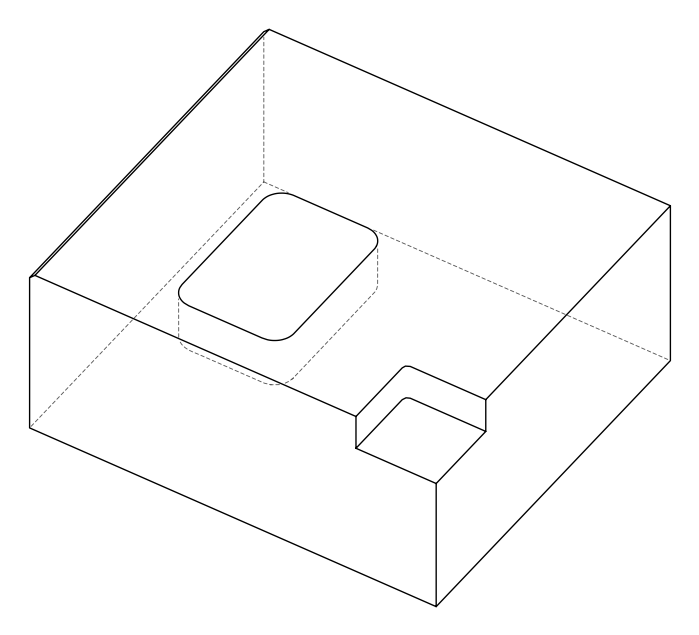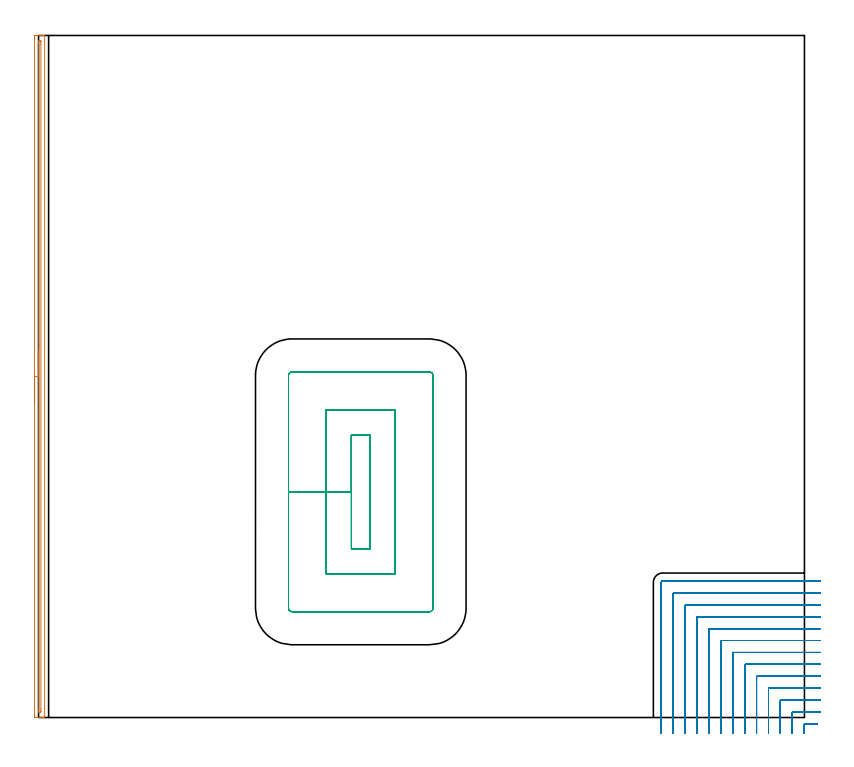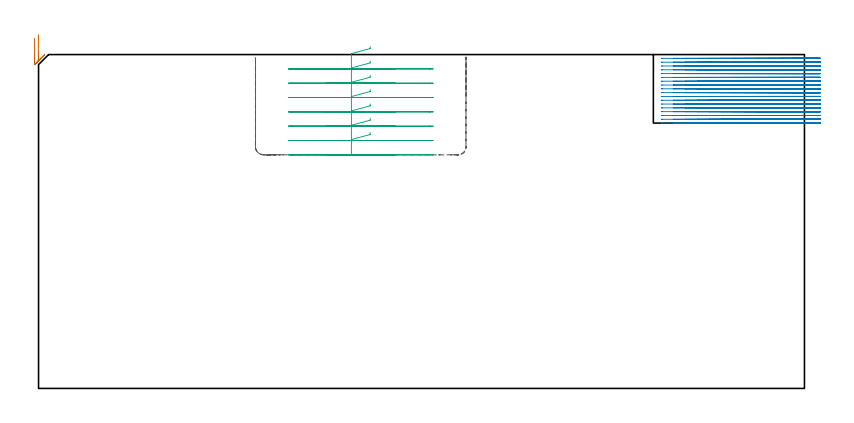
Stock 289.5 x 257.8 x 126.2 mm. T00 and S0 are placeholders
(PLAN: 3 operations, 2 tool changes, 48.3 min)
(1 AREA_MILL | FG_CHAMFER_SURFACE | UGT0205_001 | 4.28 min | 1866 mm3)
(2 MILL_CORNER_NOTCH_RECTANGULAR | CORNER_NOTCH_RECTANGULAR | NXT0201_008 | Follow Part, ap 1.5, ae 75% | 34.78 min | 80690 mm3)
(3 MILL_RECTANGULAR_POCKET | POCKET_RECTANGULAR_STRAIGHT | NXT0201_007 | Follow Part, ap 6.25, ae 75% | 9.19 min | 341756 mm3)
(TOOL UGT0205_001 | Chamfer Mill 20 x 3 x 45 deg. | D20 FL50 Z2)
(TOOL NXT0201_008 | ENDMILL 6mm [2P460-0600-NA 1630] | D6 FL26 Z6)
(TOOL NXT0201_007 | ENDMILL 25mm [R216.25-25050GCK54P 1620] | D25 R3 FL54 Z5)
(OP 1 AREA_MILL)
G17 G21 G94 G90
T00 M6
G54
G17 G0 G90 X-1.5 Y118.9 S1061 M3
G43 Z136.2 H0
Z132.4
G94 G1 Y118.938 Z131.528 F250.
Y119.052 Z130.664
Y119.241 Z129.812
Y119.503 Z128.98
Y119.837 Z128.174
Y120.24 Z127.4
Y120.709 Z126.664
Y121.24 Z125.972
Y121.829 Z125.329
Y122.472 Z124.74
Y123.164 Z124.209
Y123.9 Z123.74
Y124.674 Z123.337
Y125.48 Z123.003
Y126.312 Z122.741
Y127.164 Z122.552
Y128.028 Z122.438
Y128.9 Z122.4
Y256.849
X-1.499 Y257.174 Z122.401
X-1.493 Y257.736 Z122.403
X-1.491 Y257.792 Z122.405
X-0.934 Y257.8 Z122.96
X0.489 Z124.385
X0.845 Z124.74
X1.556 Z125.456
X1.848 Z125.748
X2.254 Y257.793 Z126.145
X2.297 Y257.79 Z126.188
X2.3 Y257.621 Z126.2
Y0.179
X2.297 Y0.01 Z126.188
X2.254 Y0.007 Z126.145
X1.848 Y0. Z125.747
X1.556 Z125.456
X0.845 Z124.74
X-0.4 Z123.497
X-0.934 Y0.001 Z122.96
X-1.187 Y0.003 Z122.708
X-1.491 Y0.008 Z122.405
X-1.493 Y0.064 Z122.403
X-1.499 Y0.626 Z122.401
X-1.5 Y1.194 Z122.4
Y128.9
X-0.086 Z123.814
Y254.534
X-0.083 Y255.387 Z123.817
X-0.081 Y255.423 Z123.819
X-0.045 Y255.79 Z123.855
X0.438 Y255.795 Z124.338
X0.845 Y255.79 Z124.745
X0.881 Y255.387 Z124.781
X0.883 Y255.348 Z124.783
X0.886 Y254.493 Z124.786
Y3.266
X0.883 Y2.413 Z124.783
X0.881 Y2.377 Z124.781
X0.845 Y2.01 Z124.745
X0.362 Y2.005 Z124.262
X-0.045 Y2.01 Z123.855
X-0.081 Y2.413 Z123.819
X-0.083 Y2.452 Z123.817
X-0.086 Y3.307 Z123.814
Y128.9
Y129.772 Z123.852
Y130.637 Z123.966
Y131.488 Z124.155
Y132.32 Z124.417
Y133.126 Z124.751
Y133.9 Z125.154
Y134.636 Z125.623
Y135.328 Z126.154
Y135.971 Z126.743
Y136.56 Z127.386
Y137.092 Z128.079
Y137.56 Z128.814
Y137.963 Z129.588
Y138.297 Z130.394
Y138.559 Z131.226
Y138.748 Z132.078
Y138.862 Z132.943
Y138.9 Z133.814
G0 Z136.2
M5
M2
(OP 2 MILL_CORNER_NOTCH_RECTANGULAR)
G17 G21 G94 G90
T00 M6
G54
G17 G0 G90 X294.3 Y-2.4 S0 M3
G43 Z136.2 H1
Z124.761
G94 G1 X291.3 F250.
X289.696
G3 X289.4 Y-2.696 R0.3
G2 X289.401 Y-3. R54.
G1 Y-6.
G0 Z136.2
X295.5 Y2.1
Z124.761
G1 X292.5
X285.197 F500.
G3 X284.9 Y1.803 R0.3
G1 Y-3.
Y-6. F250.
G0 Z136.2
X295.5 Y6.6
Z124.761
G1 X292.5
X280.697 F500.
G3 X280.4 Y6.303 R0.3
G1 Y-3.
Y-6. F250.
G0 Z136.2
X295.5 Y11.1
Z124.761
G1 X292.5
X276.197 F500.
G3 X275.9 Y10.803 R0.3
G1 Y-3.
Y-6. F250.
G0 Z136.2
X295.5 Y15.6
Z124.761
G1 X292.5
X271.697 F500.
G3 X271.4 Y15.303 R0.3
G1 Y-3.
Y-6. F250.
G0 Z136.2
X295.5 Y20.1
Z124.761
G1 X292.5
X267.197 F500.
G3 X266.9 Y19.803 R0.3
G1 Y-3.
Y-6. F250.
G0 Z136.2
X295.5 Y24.6
Z124.761
G1 X292.5
X262.697 F500.
G3 X262.4 Y24.303 R0.3
G1 Y-3.
Y-6. F250.
G0 Z136.2
X295.5 Y29.1
Z124.761
G1 X292.5
X258.197 F500.
G3 X257.9 Y28.803 R0.3
G1 Y-3.
Y-6. F250.
G0 Z136.2
X295.5 Y33.6
Z124.761
G1 X292.5
X253.698 F500.
G3 X253.4 Y33.302 R0.3
G1 Y-3.
Y-6. F250.
G0 Z136.2
X295.5 Y38.1
Z124.761
G1 X292.5
X249.198 F500.
G3 X248.9 Y37.802 R0.3
G1 Y-3.
Y-6. F250.
G0 Z136.2
X295.5 Y42.6
Z124.761
G1 X292.5
X244.698 F500.
G3 X244.4 Y42.302 R0.3
G1 Y-3.
Y-6. F250.
G0 Z136.2
X295.5 Y47.1
Z124.761
G1 X292.5
X240.198 F500.
G3 X239.9 Y46.802 R0.3
G1 Y-3.
Y-6. F250.
G0 Z136.2
X295.5 Y51.6
Z124.761
G1 X292.5
X235.9 F500.
G3 X235.4 Y51.1 R0.5
G1 Y-3.
Y-6. F250.
G0 Z136.2
X294.3 Y-2.4
Z123.322
G1 X291.3
X289.696
G3 X289.4 Y-2.696 R0.3
G2 X289.401 Y-3. R54.
G1 Y-6.
G0 Z136.2
X295.5 Y2.1
Z123.322
G1 X292.5
X285.197 F500.
G3 X284.9 Y1.803 R0.3
G1 Y-3.
Y-6. F250.
G0 Z136.2
X295.5 Y6.6
Z123.322
G1 X292.5
X280.697 F500.
G3 X280.4 Y6.303 R0.3
G1 Y-3.
Y-6. F250.
G0 Z136.2
X295.5 Y11.1
Z123.322
G1 X292.5
X276.197 F500.
G3 X275.9 Y10.803 R0.3
G1 Y-3.
Y-6. F250.
G0 Z136.2
X295.5 Y15.6
Z123.322
G1 X292.5
X271.697 F500.
G3 X271.4 Y15.303 R0.3
G1 Y-3.
Y-6. F250.
G0 Z136.2
X295.5 Y20.1
Z123.322
G1 X292.5
X267.197 F500.
G3 X266.9 Y19.803 R0.3
G1 Y-3.
Y-6. F250.
G0 Z136.2
X295.5 Y24.6
Z123.322
G1 X292.5
X262.697 F500.
G3 X262.4 Y24.303 R0.3
G1 Y-3.
Y-6. F250.
G0 Z136.2
X295.5 Y29.1
Z123.322
G1 X292.5
X258.197 F500.
G3 X257.9 Y28.803 R0.3
G1 Y-3.
Y-6. F250.
G0 Z136.2
X295.5 Y33.6
Z123.322
G1 X292.5
X253.698 F500.
G3 X253.4 Y33.302 R0.3
G1 Y-3.
Y-6. F250.
G0 Z136.2
X295.5 Y38.1
Z123.322
G1 X292.5
X249.198 F500.
G3 X248.9 Y37.802 R0.3
G1 Y-3.
Y-6. F250.
G0 Z136.2
X295.5 Y42.6
Z123.322
G1 X292.5
X244.698 F500.
G3 X244.4 Y42.302 R0.3
G1 Y-3.
Y-6. F250.
G0 Z136.2
X295.5 Y47.1
Z123.322
G1 X292.5
X240.198 F500.
G3 X239.9 Y46.802 R0.3
G1 Y-3.
Y-6. F250.
G0 Z136.2
X295.5 Y51.6
Z123.322
G1 X292.5
X235.9 F500.
G3 X235.4 Y51.1 R0.5
G1 Y-3.
Y-6. F250.
G0 Z136.2
X294.3 Y-2.4
Z121.883
G1 X291.3
X289.696
G3 X289.4 Y-2.696 R0.3
G2 X289.401 Y-3. R54.
G1 Y-6.
G0 Z136.2
X295.5 Y2.1
Z121.883
G1 X292.5
X285.197 F500.
G3 X284.9 Y1.803 R0.3
G1 Y-3.
Y-6. F250.
G0 Z136.2
X295.5 Y6.6
Z121.883
G1 X292.5
X280.697 F500.
G3 X280.4 Y6.303 R0.3
G1 Y-3.
Y-6. F250.
G0 Z136.2
X295.5 Y11.1
Z121.883
G1 X292.5
X276.197 F500.
G3 X275.9 Y10.803 R0.3
G1 Y-3.
Y-6. F250.
G0 Z136.2
X295.5 Y15.6
Z121.883
G1 X292.5
X271.697 F500.
G3 X271.4 Y15.303 R0.3
G1 Y-3.
Y-6. F250.
G0 Z136.2
X295.5 Y20.1
Z121.883
G1 X292.5
X267.197 F500.
G3 X266.9 Y19.803 R0.3
G1 Y-3.
Y-6. F250.
G0 Z136.2
X295.5 Y24.6
Z121.883
G1 X292.5
X262.697 F500.
G3 X262.4 Y24.303 R0.3
G1 Y-3.
Y-6. F250.
G0 Z136.2
X295.5 Y29.1
Z121.883
G1 X292.5
X258.197 F500.
G3 X257.9 Y28.803 R0.3
G1 Y-3.
Y-6. F250.
G0 Z136.2
X295.5 Y33.6
Z121.883
G1 X292.5
X253.698 F500.
G3 X253.4 Y33.302 R0.3
G1 Y-3.
Y-6. F250.
G0 Z136.2
X295.5 Y38.1
Z121.883
G1 X292.5
X249.198 F500.
G3 X248.9 Y37.802 R0.3
G1 Y-3.
Y-6. F250.
G0 Z136.2
X295.5 Y42.6
Z121.883
G1 X292.5
X244.698 F500.
G3 X244.4 Y42.302 R0.3
G1 Y-3.
Y-6. F250.
G0 Z136.2
X295.5 Y47.1
Z121.883
G1 X292.5
X240.198 F500.
G3 X239.9 Y46.802 R0.3
G1 Y-3.
Y-6. F250.
G0 Z136.2
X295.5 Y51.6
Z121.883
G1 X292.5
X235.9 F500.
G3 X235.4 Y51.1 R0.5
G1 Y-3.
Y-6. F250.
G0 Z136.2
X294.3 Y-2.4
Z120.444
G1 X291.3
X289.696
G3 X289.4 Y-2.696 R0.3
G2 X289.401 Y-3. R54.
G1 Y-6.
G0 Z136.2
X295.5 Y2.1
Z120.444
G1 X292.5
X285.197 F500.
G3 X284.9 Y1.803 R0.3
G1 Y-3.
Y-6. F250.
G0 Z136.2
X295.5 Y6.6
Z120.444
G1 X292.5
X280.697 F500.
G3 X280.4 Y6.303 R0.3
G1 Y-3.
Y-6. F250.
G0 Z136.2
X295.5 Y11.1
Z120.444
G1 X292.5
X276.197 F500.
G3 X275.9 Y10.803 R0.3
G1 Y-3.
Y-6. F250.
G0 Z136.2
X295.5 Y15.6
Z120.444
G1 X292.5
X271.697 F500.
G3 X271.4 Y15.303 R0.3
G1 Y-3.
Y-6. F250.
G0 Z136.2
X295.5 Y20.1
Z120.444
G1 X292.5
X267.197 F500.
G3 X266.9 Y19.803 R0.3
G1 Y-3.
Y-6. F250.
G0 Z136.2
X295.5 Y24.6
Z120.444
G1 X292.5
X262.697 F500.
G3 X262.4 Y24.303 R0.3
G1 Y-3.
Y-6. F250.
G0 Z136.2
X295.5 Y29.1
Z120.444
G1 X292.5
X258.197 F500.
G3 X257.9 Y28.803 R0.3
G1 Y-3.
Y-6. F250.
G0 Z136.2
X295.5 Y33.6
Z120.444
G1 X292.5
X253.698 F500.
G3 X253.4 Y33.302 R0.3
G1 Y-3.
Y-6. F250.
G0 Z136.2
X295.5 Y38.1
Z120.444
G1 X292.5
X249.198 F500.
G3 X248.9 Y37.802 R0.3
G1 Y-3.
Y-6. F250.
G0 Z136.2
X295.5 Y42.6
Z120.444
G1 X292.5
X244.698 F500.
G3 X244.4 Y42.302 R0.3
G1 Y-3.
Y-6. F250.
G0 Z136.2
X295.5 Y47.1
Z120.444
G1 X292.5
X240.198 F500.
G3 X239.9 Y46.802 R0.3
G1 Y-3.
Y-6. F250.
G0 Z136.2
X295.5 Y51.6
Z120.444
G1 X292.5
X235.9 F500.
G3 X235.4 Y51.1 R0.5
G1 Y-3.
Y-6. F250.
G0 Z136.2
X294.3 Y-2.4
Z119.005
G1 X291.3
X289.696
G3 X289.4 Y-2.696 R0.3
G2 X289.401 Y-3. R54.
G1 Y-6.
G0 Z136.2
X295.5 Y2.1
Z119.005
G1 X292.5
X285.197 F500.
G3 X284.9 Y1.803 R0.3
G1 Y-3.
Y-6. F250.
G0 Z136.2
X295.5 Y6.6
Z119.005
G1 X292.5
X280.697 F500.
G3 X280.4 Y6.303 R0.3
G1 Y-3.
Y-6. F250.
G0 Z136.2
X295.5 Y11.1
Z119.005
G1 X292.5
X276.197 F500.
G3 X275.9 Y10.803 R0.3
G1 Y-3.
Y-6. F250.
G0 Z136.2
X295.5 Y15.6
Z119.005
G1 X292.5
X271.697 F500.
G3 X271.4 Y15.303 R0.3
G1 Y-3.
Y-6. F250.
G0 Z136.2
X295.5 Y20.1
Z119.005
G1 X292.5
X267.197 F500.
G3 X266.9 Y19.803 R0.3
G1 Y-3.
Y-6. F250.
G0 Z136.2
X295.5 Y24.6
Z119.005
G1 X292.5
X262.697 F500.
G3 X262.4 Y24.303 R0.3
G1 Y-3.
Y-6. F250.
G0 Z136.2
X295.5 Y29.1
Z119.005
G1 X292.5
X258.197 F500.
G3 X257.9 Y28.803 R0.3
G1 Y-3.
Y-6. F250.
G0 Z136.2
X295.5 Y33.6
Z119.005
G1 X292.5
X253.698 F500.
G3 X253.4 Y33.302 R0.3
G1 Y-3.
Y-6. F250.
G0 Z136.2
X295.5 Y38.1
Z119.005
G1 X292.5
X249.198 F500.
G3 X248.9 Y37.802 R0.3
G1 Y-3.
Y-6. F250.
G0 Z136.2
X295.5 Y42.6
Z119.005
G1 X292.5
X244.698 F500.
G3 X244.4 Y42.302 R0.3
G1 Y-3.
Y-6. F250.
G0 Z136.2
X295.5 Y47.1
Z119.005
G1 X292.5
X240.198 F500.
G3 X239.9 Y46.802 R0.3
G1 Y-3.
Y-6. F250.
G0 Z136.2
X295.5 Y51.6
Z119.005
G1 X292.5
X235.9 F500.
G3 X235.4 Y51.1 R0.5
G1 Y-3.
Y-6. F250.
G0 Z136.2
X294.3 Y-2.4
Z117.567
G1 X291.3
X289.696
G3 X289.4 Y-2.696 R0.3
G2 X289.401 Y-3. R54.
G1 Y-6.
G0 Z136.2
X295.5 Y2.1
Z117.567
G1 X292.5
X285.197 F500.
G3 X284.9 Y1.803 R0.3
G1 Y-3.
Y-6. F250.
G0 Z136.2
X295.5 Y6.6
Z117.567
G1 X292.5
X280.697 F500.
G3 X280.4 Y6.303 R0.3
G1 Y-3.
Y-6. F250.
G0 Z136.2
X295.5 Y11.1
Z117.567
G1 X292.5
X276.197 F500.
G3 X275.9 Y10.803 R0.3
G1 Y-3.
Y-6. F250.
G0 Z136.2
X295.5 Y15.6
Z117.567
G1 X292.5
X271.697 F500.
G3 X271.4 Y15.303 R0.3
G1 Y-3.
Y-6. F250.
G0 Z136.2
X295.5 Y20.1
Z117.567
G1 X292.5
X267.197 F500.
G3 X266.9 Y19.803 R0.3
G1 Y-3.
Y-6. F250.
G0 Z136.2
X295.5 Y24.6
Z117.567
G1 X292.5
X262.697 F500.
G3 X262.4 Y24.303 R0.3
G1 Y-3.
Y-6. F250.
G0 Z136.2
X295.5 Y29.1
Z117.567
G1 X292.5
X258.197 F500.
G3 X257.9 Y28.803 R0.3
G1 Y-3.
Y-6. F250.
G0 Z136.2
X295.5 Y33.6
Z117.567
G1 X292.5
X253.698 F500.
G3 X253.4 Y33.302 R0.3
G1 Y-3.
Y-6. F250.
G0 Z136.2
X295.5 Y38.1
Z117.567
G1 X292.5
X249.198 F500.
G3 X248.9 Y37.802 R0.3
G1 Y-3.
Y-6. F250.
G0 Z136.2
X295.5 Y42.6
Z117.567
G1 X292.5
X244.698 F500.
G3 X244.4 Y42.302 R0.3
G1 Y-3.
Y-6. F250.
G0 Z136.2
X295.5 Y47.1
Z117.567
G1 X292.5
X240.198 F500.
G3 X239.9 Y46.802 R0.3
G1 Y-3.
Y-6. F250.
G0 Z136.2
X295.5 Y51.6
Z117.567
G1 X292.5
X235.9 F500.
G3 X235.4 Y51.1 R0.5
G1 Y-3.
Y-6. F250.
G0 Z136.2
X294.3 Y-2.4
Z116.128
G1 X291.3
X289.696
G3 X289.4 Y-2.696 R0.3
G2 X289.401 Y-3. R54.
G1 Y-6.
G0 Z136.2
X295.5 Y2.1
Z116.128
G1 X292.5
X285.197 F500.
G3 X284.9 Y1.803 R0.3
G1 Y-3.
Y-6. F250.
G0 Z136.2
X295.5 Y6.6
Z116.128
G1 X292.5
X280.697 F500.
G3 X280.4 Y6.303 R0.3
G1 Y-3.
Y-6. F250.
G0 Z136.2
X295.5 Y11.1
Z116.128
G1 X292.5
X276.197 F500.
G3 X275.9 Y10.803 R0.3
G1 Y-3.
Y-6. F250.
G0 Z136.2
X295.5 Y15.6
Z116.128
G1 X292.5
X271.697 F500.
G3 X271.4 Y15.303 R0.3
G1 Y-3.
Y-6. F250.
G0 Z136.2
X295.5 Y20.1
Z116.128
G1 X292.5
X267.197 F500.
G3 X266.9 Y19.803 R0.3
G1 Y-3.
Y-6. F250.
G0 Z136.2
X295.5 Y24.6
Z116.128
G1 X292.5
X262.697 F500.
G3 X262.4 Y24.303 R0.3
G1 Y-3.
Y-6. F250.
G0 Z136.2
X295.5 Y29.1
Z116.128
G1 X292.5
X258.197 F500.
G3 X257.9 Y28.803 R0.3
G1 Y-3.
Y-6. F250.
G0 Z136.2
X295.5 Y33.6
Z116.128
G1 X292.5
X253.698 F500.
G3 X253.4 Y33.302 R0.3
G1 Y-3.
Y-6. F250.
G0 Z136.2
X295.5 Y38.1
Z116.128
G1 X292.5
X249.198 F500.
G3 X248.9 Y37.802 R0.3
G1 Y-3.
Y-6. F250.
G0 Z136.2
X295.5 Y42.6
Z116.128
G1 X292.5
X244.698 F500.
G3 X244.4 Y42.302 R0.3
G1 Y-3.
Y-6. F250.
G0 Z136.2
X295.5 Y47.1
Z116.128
G1 X292.5
X240.198 F500.
G3 X239.9 Y46.802 R0.3
G1 Y-3.
Y-6. F250.
G0 Z136.2
X295.5 Y51.6
Z116.128
G1 X292.5
X235.9 F500.
G3 X235.4 Y51.1 R0.5
G1 Y-3.
Y-6. F250.
G0 Z136.2
X294.3 Y-2.4
Z114.689
G1 X291.3
X289.696
G3 X289.4 Y-2.696 R0.3
G2 X289.401 Y-3. R54.
G1 Y-6.
G0 Z136.2
X295.5 Y2.1
Z114.689
G1 X292.5
X285.197 F500.
G3 X284.9 Y1.803 R0.3
G1 Y-3.
Y-6. F250.
G0 Z136.2
X295.5 Y6.6
Z114.689
G1 X292.5
X280.697 F500.
G3 X280.4 Y6.303 R0.3
G1 Y-3.
Y-6. F250.
G0 Z136.2
X295.5 Y11.1
Z114.689
G1 X292.5
X276.197 F500.
G3 X275.9 Y10.803 R0.3
G1 Y-3.
Y-6. F250.
G0 Z136.2
X295.5 Y15.6
Z114.689
G1 X292.5
X271.697 F500.
G3 X271.4 Y15.303 R0.3
G1 Y-3.
Y-6. F250.
G0 Z136.2
X295.5 Y20.1
Z114.689
G1 X292.5
X267.197 F500.
G3 X266.9 Y19.803 R0.3
G1 Y-3.
Y-6. F250.
G0 Z136.2
X295.5 Y24.6
Z114.689
G1 X292.5
X262.697 F500.
G3 X262.4 Y24.303 R0.3
G1 Y-3.
Y-6. F250.
G0 Z136.2
X295.5 Y29.1
Z114.689
G1 X292.5
X258.197 F500.
G3 X257.9 Y28.803 R0.3
G1 Y-3.
Y-6. F250.
G0 Z136.2
X295.5 Y33.6
Z114.689
G1 X292.5
X253.698 F500.
G3 X253.4 Y33.302 R0.3
G1 Y-3.
Y-6. F250.
G0 Z136.2
X295.5 Y38.1
Z114.689
G1 X292.5
X249.198 F500.
G3 X248.9 Y37.802 R0.3
G1 Y-3.
Y-6. F250.
G0 Z136.2
X295.5 Y42.6
Z114.689
G1 X292.5
X244.698 F500.
G3 X244.4 Y42.302 R0.3
G1 Y-3.
Y-6. F250.
G0 Z136.2
X295.5 Y47.1
Z114.689
G1 X292.5
X240.198 F500.
G3 X239.9 Y46.802 R0.3
G1 Y-3.
Y-6. F250.
G0 Z136.2
X295.5 Y51.6
Z114.689
G1 X292.5
X235.9 F500.
G3 X235.4 Y51.1 R0.5
G1 Y-3.
Y-6. F250.
G0 Z136.2
X294.3 Y-2.4
Z113.25
G1 X291.3
X289.696
G3 X289.4 Y-2.696 R0.3
G2 X289.401 Y-3. R54.
G1 Y-6.
G0 Z136.2
X295.5 Y2.1
Z113.25
G1 X292.5
X285.197 F500.
G3 X284.9 Y1.803 R0.3
G1 Y-3.
Y-6. F250.
G0 Z136.2
X295.5 Y6.6
Z113.25
G1 X292.5
X280.697 F500.
G3 X280.4 Y6.303 R0.3
G1 Y-3.
Y-6. F250.
G0 Z136.2
X295.5 Y11.1
Z113.25
G1 X292.5
X276.197 F500.
G3 X275.9 Y10.803 R0.3
G1 Y-3.
Y-6. F250.
G0 Z136.2
X295.5 Y15.6
Z113.25
G1 X292.5
X271.697 F500.
G3 X271.4 Y15.303 R0.3
G1 Y-3.
Y-6. F250.
G0 Z136.2
X295.5 Y20.1
Z113.25
G1 X292.5
X267.197 F500.
G3 X266.9 Y19.803 R0.3
G1 Y-3.
Y-6. F250.
G0 Z136.2
X295.5 Y24.6
Z113.25
G1 X292.5
X262.697 F500.
G3 X262.4 Y24.303 R0.3
G1 Y-3.
Y-6. F250.
G0 Z136.2
X295.5 Y29.1
Z113.25
G1 X292.5
X258.197 F500.
G3 X257.9 Y28.803 R0.3
G1 Y-3.
Y-6. F250.
G0 Z136.2
X295.5 Y33.6
Z113.25
G1 X292.5
X253.698 F500.
G3 X253.4 Y33.302 R0.3
G1 Y-3.
Y-6. F250.
G0 Z136.2
X295.5 Y38.1
Z113.25
G1 X292.5
X249.198 F500.
G3 X248.9 Y37.802 R0.3
G1 Y-3.
Y-6. F250.
G0 Z136.2
X295.5 Y42.6
Z113.25
G1 X292.5
X244.698 F500.
G3 X244.4 Y42.302 R0.3
G1 Y-3.
Y-6. F250.
G0 Z136.2
X295.5 Y47.1
Z113.25
G1 X292.5
X240.198 F500.
G3 X239.9 Y46.802 R0.3
G1 Y-3.
Y-6. F250.
G0 Z136.2
X295.5 Y51.6
Z113.25
G1 X292.5
X235.9 F500.
G3 X235.4 Y51.1 R0.5
G1 Y-3.
Y-6. F250.
G0 Z136.2
X294.3 Y-2.4
Z111.811
G1 X291.3
X289.696
G3 X289.4 Y-2.696 R0.3
G2 X289.401 Y-3. R54.
G1 Y-6.
G0 Z136.2
X295.5 Y2.1
Z111.811
G1 X292.5
X285.197 F500.
G3 X284.9 Y1.803 R0.3
G1 Y-3.
Y-6. F250.
G0 Z136.2
X295.5 Y6.6
Z111.811
G1 X292.5
X280.697 F500.
G3 X280.4 Y6.303 R0.3
G1 Y-3.
Y-6. F250.
G0 Z136.2
X295.5 Y11.1
Z111.811
G1 X292.5
X276.197 F500.
G3 X275.9 Y10.803 R0.3
G1 Y-3.
Y-6. F250.
G0 Z136.2
X295.5 Y15.6
Z111.811
G1 X292.5
X271.697 F500.
G3 X271.4 Y15.303 R0.3
G1 Y-3.
Y-6. F250.
G0 Z136.2
X295.5 Y20.1
Z111.811
G1 X292.5
X267.197 F500.
G3 X266.9 Y19.803 R0.3
G1 Y-3.
Y-6. F250.
G0 Z136.2
X295.5 Y24.6
Z111.811
G1 X292.5
X262.697 F500.
G3 X262.4 Y24.303 R0.3
G1 Y-3.
Y-6. F250.
G0 Z136.2
X295.5 Y29.1
Z111.811
G1 X292.5
X258.197 F500.
G3 X257.9 Y28.803 R0.3
G1 Y-3.
Y-6. F250.
G0 Z136.2
X295.5 Y33.6
Z111.811
G1 X292.5
X253.698 F500.
G3 X253.4 Y33.302 R0.3
G1 Y-3.
Y-6. F250.
G0 Z136.2
X295.5 Y38.1
Z111.811
G1 X292.5
X249.198 F500.
G3 X248.9 Y37.802 R0.3
G1 Y-3.
Y-6. F250.
G0 Z136.2
X295.5 Y42.6
Z111.811
G1 X292.5
X244.698 F500.
G3 X244.4 Y42.302 R0.3
G1 Y-3.
Y-6. F250.
G0 Z136.2
X295.5 Y47.1
Z111.811
G1 X292.5
X240.198 F500.
G3 X239.9 Y46.802 R0.3
G1 Y-3.
Y-6. F250.
G0 Z136.2
X295.5 Y51.6
Z111.811
G1 X292.5
X235.9 F500.
G3 X235.4 Y51.1 R0.5
G1 Y-3.
Y-6. F250.
G0 Z136.2
X294.3 Y-2.4
Z110.372
G1 X291.3
X289.696
G3 X289.4 Y-2.696 R0.3
G2 X289.401 Y-3. R54.
G1 Y-6.
G0 Z136.2
X295.5 Y2.1
Z110.372
G1 X292.5
X285.197 F500.
G3 X284.9 Y1.803 R0.3
G1 Y-3.
Y-6. F250.
G0 Z136.2
X295.5 Y6.6
Z110.372
G1 X292.5
X280.697 F500.
G3 X280.4 Y6.303 R0.3
G1 Y-3.
Y-6. F250.
G0 Z136.2
X295.5 Y11.1
Z110.372
G1 X292.5
X276.197 F500.
G3 X275.9 Y10.803 R0.3
G1 Y-3.
Y-6. F250.
G0 Z136.2
X295.5 Y15.6
Z110.372
G1 X292.5
X271.697 F500.
G3 X271.4 Y15.303 R0.3
G1 Y-3.
Y-6. F250.
G0 Z136.2
X295.5 Y20.1
Z110.372
G1 X292.5
X267.197 F500.
G3 X266.9 Y19.803 R0.3
G1 Y-3.
Y-6. F250.
G0 Z136.2
X295.5 Y24.6
Z110.372
G1 X292.5
X262.697 F500.
G3 X262.4 Y24.303 R0.3
G1 Y-3.
Y-6. F250.
G0 Z136.2
X295.5 Y29.1
Z110.372
G1 X292.5
X258.197 F500.
G3 X257.9 Y28.803 R0.3
G1 Y-3.
Y-6. F250.
G0 Z136.2
X295.5 Y33.6
Z110.372
G1 X292.5
X253.698 F500.
G3 X253.4 Y33.302 R0.3
G1 Y-3.
Y-6. F250.
G0 Z136.2
X295.5 Y38.1
Z110.372
G1 X292.5
X249.198 F500.
G3 X248.9 Y37.802 R0.3
G1 Y-3.
Y-6. F250.
G0 Z136.2
X295.5 Y42.6
Z110.372
G1 X292.5
X244.698 F500.
G3 X244.4 Y42.302 R0.3
G1 Y-3.
Y-6. F250.
G0 Z136.2
X295.5 Y47.1
Z110.372
G1 X292.5
X240.198 F500.
G3 X239.9 Y46.802 R0.3
G1 Y-3.
Y-6. F250.
G0 Z136.2
X295.5 Y51.6
Z110.372
G1 X292.5
X235.9 F500.
G3 X235.4 Y51.1 R0.5
G1 Y-3.
Y-6. F250.
G0 Z136.2
X294.3 Y-2.4
Z108.933
G1 X291.3
X289.696
G3 X289.4 Y-2.696 R0.3
G2 X289.401 Y-3. R54.
G1 Y-6.
G0 Z136.2
X295.5 Y2.1
Z108.933
G1 X292.5
X285.197 F500.
G3 X284.9 Y1.803 R0.3
G1 Y-3.
Y-6. F250.
G0 Z136.2
X295.5 Y6.6
Z108.933
G1 X292.5
X280.697 F500.
G3 X280.4 Y6.303 R0.3
G1 Y-3.
Y-6. F250.
G0 Z136.2
X295.5 Y11.1
Z108.933
G1 X292.5
X276.197 F500.
G3 X275.9 Y10.803 R0.3
G1 Y-3.
Y-6. F250.
G0 Z136.2
X295.5 Y15.6
Z108.933
G1 X292.5
X271.697 F500.
G3 X271.4 Y15.303 R0.3
G1 Y-3.
Y-6. F250.
G0 Z136.2
X295.5 Y20.1
Z108.933
G1 X292.5
X267.197 F500.
G3 X266.9 Y19.803 R0.3
G1 Y-3.
Y-6. F250.
G0 Z136.2
X295.5 Y24.6
Z108.933
G1 X292.5
X262.697 F500.
G3 X262.4 Y24.303 R0.3
G1 Y-3.
Y-6. F250.
G0 Z136.2
X295.5 Y29.1
Z108.933
G1 X292.5
X258.197 F500.
G3 X257.9 Y28.803 R0.3
G1 Y-3.
Y-6. F250.
G0 Z136.2
X295.5 Y33.6
Z108.933
G1 X292.5
X253.698 F500.
G3 X253.4 Y33.302 R0.3
G1 Y-3.
Y-6. F250.
G0 Z136.2
X295.5 Y38.1
Z108.933
G1 X292.5
X249.198 F500.
G3 X248.9 Y37.802 R0.3
G1 Y-3.
Y-6. F250.
G0 Z136.2
X295.5 Y42.6
Z108.933
G1 X292.5
X244.698 F500.
G3 X244.4 Y42.302 R0.3
G1 Y-3.
Y-6. F250.
G0 Z136.2
X295.5 Y47.1
Z108.933
G1 X292.5
X240.198 F500.
G3 X239.9 Y46.802 R0.3
G1 Y-3.
Y-6. F250.
G0 Z136.2
X295.5 Y51.6
Z108.933
G1 X292.5
X235.9 F500.
G3 X235.4 Y51.1 R0.5
G1 Y-3.
Y-6. F250.
G0 Z136.2
X294.3 Y-2.4
Z107.494
G1 X291.3
X289.696
G3 X289.4 Y-2.696 R0.3
G2 X289.401 Y-3. R54.
G1 Y-6.
G0 Z136.2
X295.5 Y2.1
Z107.494
G1 X292.5
X285.197 F500.
G3 X284.9 Y1.803 R0.3
G1 Y-3.
Y-6. F250.
G0 Z136.2
X295.5 Y6.6
Z107.494
G1 X292.5
X280.697 F500.
G3 X280.4 Y6.303 R0.3
G1 Y-3.
Y-6. F250.
G0 Z136.2
X295.5 Y11.1
Z107.494
G1 X292.5
X276.197 F500.
G3 X275.9 Y10.803 R0.3
G1 Y-3.
Y-6. F250.
G0 Z136.2
X295.5 Y15.6
Z107.494
G1 X292.5
X271.697 F500.
G3 X271.4 Y15.303 R0.3
G1 Y-3.
Y-6. F250.
G0 Z136.2
X295.5 Y20.1
Z107.494
G1 X292.5
X267.197 F500.
G3 X266.9 Y19.803 R0.3
G1 Y-3.
Y-6. F250.
G0 Z136.2
X295.5 Y24.6
Z107.494
G1 X292.5
X262.697 F500.
G3 X262.4 Y24.303 R0.3
G1 Y-3.
Y-6. F250.
G0 Z136.2
X295.5 Y29.1
Z107.494
G1 X292.5
X258.197 F500.
G3 X257.9 Y28.803 R0.3
G1 Y-3.
Y-6. F250.
G0 Z136.2
X295.5 Y33.6
Z107.494
G1 X292.5
X253.698 F500.
G3 X253.4 Y33.302 R0.3
G1 Y-3.
Y-6. F250.
G0 Z136.2
X295.5 Y38.1
Z107.494
G1 X292.5
X249.198 F500.
G3 X248.9 Y37.802 R0.3
G1 Y-3.
Y-6. F250.
G0 Z136.2
X295.5 Y42.6
Z107.494
G1 X292.5
X244.698 F500.
G3 X244.4 Y42.302 R0.3
G1 Y-3.
Y-6. F250.
G0 Z136.2
X295.5 Y47.1
Z107.494
G1 X292.5
X240.198 F500.
G3 X239.9 Y46.802 R0.3
G1 Y-3.
Y-6. F250.
G0 Z136.2
X295.5 Y51.6
Z107.494
G1 X292.5
X235.9 F500.
G3 X235.4 Y51.1 R0.5
G1 Y-3.
Y-6. F250.
G0 Z136.2
X294.3 Y-2.4
Z106.056
G1 X291.3
X289.696
G3 X289.4 Y-2.696 R0.3
G2 X289.401 Y-3. R54.
G1 Y-6.
G0 Z136.2
X295.5 Y2.1
Z106.056
G1 X292.5
X285.197 F500.
G3 X284.9 Y1.803 R0.3
G1 Y-3.
Y-6. F250.
G0 Z136.2
X295.5 Y6.6
Z106.056
G1 X292.5
X280.697 F500.
G3 X280.4 Y6.303 R0.3
G1 Y-3.
Y-6. F250.
G0 Z136.2
X295.5 Y11.1
Z106.056
G1 X292.5
X276.197 F500.
G3 X275.9 Y10.803 R0.3
G1 Y-3.
Y-6. F250.
G0 Z136.2
X295.5 Y15.6
Z106.056
G1 X292.5
X271.697 F500.
G3 X271.4 Y15.303 R0.3
G1 Y-3.
Y-6. F250.
G0 Z136.2
X295.5 Y20.1
Z106.056
G1 X292.5
X267.197 F500.
G3 X266.9 Y19.803 R0.3
G1 Y-3.
Y-6. F250.
G0 Z136.2
X295.5 Y24.6
Z106.056
G1 X292.5
X262.697 F500.
G3 X262.4 Y24.303 R0.3
G1 Y-3.
Y-6. F250.
G0 Z136.2
X295.5 Y29.1
Z106.056
G1 X292.5
X258.197 F500.
G3 X257.9 Y28.803 R0.3
G1 Y-3.
Y-6. F250.
G0 Z136.2
X295.5 Y33.6
Z106.056
G1 X292.5
X253.698 F500.
G3 X253.4 Y33.302 R0.3
G1 Y-3.
Y-6. F250.
G0 Z136.2
X295.5 Y38.1
Z106.056
G1 X292.5
X249.198 F500.
G3 X248.9 Y37.802 R0.3
G1 Y-3.
Y-6. F250.
G0 Z136.2
X295.5 Y42.6
Z106.056
G1 X292.5
X244.698 F500.
G3 X244.4 Y42.302 R0.3
G1 Y-3.
Y-6. F250.
G0 Z136.2
X295.5 Y47.1
Z106.056
G1 X292.5
X240.198 F500.
G3 X239.9 Y46.802 R0.3
G1 Y-3.
Y-6. F250.
G0 Z136.2
X295.5 Y51.6
Z106.056
G1 X292.5
X235.9 F500.
G3 X235.4 Y51.1 R0.5
G1 Y-3.
Y-6. F250.
G0 Z136.2
X294.3 Y-2.4
Z104.617
G1 X291.3
X289.696
G3 X289.4 Y-2.696 R0.3
G2 X289.401 Y-3. R54.
G1 Y-6.
G0 Z136.2
X295.5 Y2.1
Z104.617
G1 X292.5
X285.197 F500.
G3 X284.9 Y1.803 R0.3
G1 Y-3.
Y-6. F250.
G0 Z136.2
X295.5 Y6.6
Z104.617
G1 X292.5
X280.697 F500.
G3 X280.4 Y6.303 R0.3
G1 Y-3.
Y-6. F250.
G0 Z136.2
X295.5 Y11.1
Z104.617
G1 X292.5
X276.197 F500.
G3 X275.9 Y10.803 R0.3
G1 Y-3.
Y-6. F250.
G0 Z136.2
X295.5 Y15.6
Z104.617
G1 X292.5
X271.697 F500.
G3 X271.4 Y15.303 R0.3
G1 Y-3.
Y-6. F250.
G0 Z136.2
X295.5 Y20.1
Z104.617
G1 X292.5
X267.197 F500.
G3 X266.9 Y19.803 R0.3
G1 Y-3.
Y-6. F250.
G0 Z136.2
X295.5 Y24.6
Z104.617
G1 X292.5
X262.697 F500.
G3 X262.4 Y24.303 R0.3
G1 Y-3.
Y-6. F250.
G0 Z136.2
X295.5 Y29.1
Z104.617
G1 X292.5
X258.197 F500.
G3 X257.9 Y28.803 R0.3
G1 Y-3.
Y-6. F250.
G0 Z136.2
X295.5 Y33.6
Z104.617
G1 X292.5
X253.698 F500.
G3 X253.4 Y33.302 R0.3
G1 Y-3.
Y-6. F250.
G0 Z136.2
X295.5 Y38.1
Z104.617
G1 X292.5
X249.198 F500.
G3 X248.9 Y37.802 R0.3
G1 Y-3.
Y-6. F250.
G0 Z136.2
X295.5 Y42.6
Z104.617
G1 X292.5
X244.698 F500.
G3 X244.4 Y42.302 R0.3
G1 Y-3.
Y-6. F250.
G0 Z136.2
X295.5 Y47.1
Z104.617
G1 X292.5
X240.198 F500.
G3 X239.9 Y46.802 R0.3
G1 Y-3.
Y-6. F250.
G0 Z136.2
X295.5 Y51.6
Z104.617
G1 X292.5
X235.9 F500.
G3 X235.4 Y51.1 R0.5
G1 Y-3.
Y-6. F250.
G0 Z136.2
X294.3 Y-2.4
Z103.178
G1 X291.3
X289.696
G3 X289.4 Y-2.696 R0.3
G2 X289.401 Y-3. R54.
G1 Y-6.
G0 Z136.2
X295.5 Y2.1
Z103.178
G1 X292.5
X285.197 F500.
G3 X284.9 Y1.803 R0.3
G1 Y-3.
Y-6. F250.
G0 Z136.2
X295.5 Y6.6
Z103.178
G1 X292.5
X280.697 F500.
G3 X280.4 Y6.303 R0.3
G1 Y-3.
Y-6. F250.
G0 Z136.2
X295.5 Y11.1
Z103.178
G1 X292.5
X276.197 F500.
G3 X275.9 Y10.803 R0.3
G1 Y-3.
Y-6. F250.
G0 Z136.2
X295.5 Y15.6
Z103.178
G1 X292.5
X271.697 F500.
G3 X271.4 Y15.303 R0.3
G1 Y-3.
Y-6. F250.
G0 Z136.2
X295.5 Y20.1
Z103.178
G1 X292.5
X267.197 F500.
G3 X266.9 Y19.803 R0.3
G1 Y-3.
Y-6. F250.
G0 Z136.2
X295.5 Y24.6
Z103.178
G1 X292.5
X262.697 F500.
G3 X262.4 Y24.303 R0.3
G1 Y-3.
Y-6. F250.
G0 Z136.2
X295.5 Y29.1
Z103.178
G1 X292.5
X258.197 F500.
G3 X257.9 Y28.803 R0.3
G1 Y-3.
Y-6. F250.
G0 Z136.2
X295.5 Y33.6
Z103.178
G1 X292.5
X253.698 F500.
G3 X253.4 Y33.302 R0.3
G1 Y-3.
Y-6. F250.
G0 Z136.2
X295.5 Y38.1
Z103.178
G1 X292.5
X249.198 F500.
G3 X248.9 Y37.802 R0.3
G1 Y-3.
Y-6. F250.
G0 Z136.2
X295.5 Y42.6
Z103.178
G1 X292.5
X244.698 F500.
G3 X244.4 Y42.302 R0.3
G1 Y-3.
Y-6. F250.
G0 Z136.2
X295.5 Y47.1
Z103.178
G1 X292.5
X240.198 F500.
G3 X239.9 Y46.802 R0.3
G1 Y-3.
Y-6. F250.
G0 Z136.2
X295.5 Y51.6
Z103.178
G1 X292.5
X235.9 F500.
G3 X235.4 Y51.1 R0.5
G1 Y-3.
Y-6. F250.
G0 Z136.2
X294.3 Y-2.4
Z101.739
G1 X291.3
X289.696
G3 X289.4 Y-2.696 R0.3
G2 X289.401 Y-3. R54.
G1 Y-6.
G0 Z136.2
X295.5 Y2.1
Z101.739
G1 X292.5
X285.197 F500.
G3 X284.9 Y1.803 R0.3
G1 Y-3.
Y-6. F250.
G0 Z136.2
X295.5 Y6.6
Z101.739
G1 X292.5
X280.697 F500.
G3 X280.4 Y6.303 R0.3
G1 Y-3.
Y-6. F250.
G0 Z136.2
X295.5 Y11.1
Z101.739
G1 X292.5
X276.197 F500.
G3 X275.9 Y10.803 R0.3
G1 Y-3.
Y-6. F250.
G0 Z136.2
X295.5 Y15.6
Z101.739
G1 X292.5
X271.697 F500.
G3 X271.4 Y15.303 R0.3
G1 Y-3.
Y-6. F250.
G0 Z136.2
X295.5 Y20.1
Z101.739
G1 X292.5
X267.197 F500.
G3 X266.9 Y19.803 R0.3
G1 Y-3.
Y-6. F250.
G0 Z136.2
X295.5 Y24.6
Z101.739
G1 X292.5
X262.697 F500.
G3 X262.4 Y24.303 R0.3
G1 Y-3.
Y-6. F250.
G0 Z136.2
X295.5 Y29.1
Z101.739
G1 X292.5
X258.197 F500.
G3 X257.9 Y28.803 R0.3
G1 Y-3.
Y-6. F250.
G0 Z136.2
X295.5 Y33.6
Z101.739
G1 X292.5
X253.698 F500.
G3 X253.4 Y33.302 R0.3
G1 Y-3.
Y-6. F250.
G0 Z136.2
X295.5 Y38.1
Z101.739
G1 X292.5
X249.198 F500.
G3 X248.9 Y37.802 R0.3
G1 Y-3.
Y-6. F250.
G0 Z136.2
X295.5 Y42.6
Z101.739
G1 X292.5
X244.698 F500.
G3 X244.4 Y42.302 R0.3
G1 Y-3.
Y-6. F250.
G0 Z136.2
X295.5 Y47.1
Z101.739
G1 X292.5
X240.198 F500.
G3 X239.9 Y46.802 R0.3
G1 Y-3.
Y-6. F250.
G0 Z136.2
X295.5 Y51.6
Z101.739
G1 X292.5
X235.9 F500.
G3 X235.4 Y51.1 R0.5
G1 Y-3.
Y-6. F250.
G0 Z136.2
X294.3 Y-2.4
Z100.3
G1 X291.3
X289.696
G3 X289.4 Y-2.696 R0.3
G2 X289.401 Y-3. R54.
G1 Y-6.
G0 Z136.2
X295.5 Y2.1
Z100.3
G1 X292.5
X285.197 F500.
G3 X284.9 Y1.803 R0.3
G1 Y-3.
Y-6. F250.
G0 Z136.2
X295.5 Y6.6
Z100.3
G1 X292.5
X280.697 F500.
G3 X280.4 Y6.303 R0.3
G1 Y-3.
Y-6. F250.
G0 Z136.2
X295.5 Y11.1
Z100.3
G1 X292.5
X276.197 F500.
G3 X275.9 Y10.803 R0.3
G1 Y-3.
Y-6. F250.
G0 Z136.2
X295.5 Y15.6
Z100.3
G1 X292.5
X271.697 F500.
G3 X271.4 Y15.303 R0.3
G1 Y-3.
Y-6. F250.
G0 Z136.2
X295.5 Y20.1
Z100.3
G1 X292.5
X267.197 F500.
G3 X266.9 Y19.803 R0.3
G1 Y-3.
Y-6. F250.
G0 Z136.2
X295.5 Y24.6
Z100.3
G1 X292.5
X262.697 F500.
G3 X262.4 Y24.303 R0.3
G1 Y-3.
Y-6. F250.
G0 Z136.2
X295.5 Y29.1
Z100.3
G1 X292.5
X258.197 F500.
G3 X257.9 Y28.803 R0.3
G1 Y-3.
Y-6. F250.
G0 Z136.2
X295.5 Y33.6
Z100.3
G1 X292.5
X253.698 F500.
G3 X253.4 Y33.302 R0.3
G1 Y-3.
Y-6. F250.
G0 Z136.2
X295.5 Y38.1
Z100.3
G1 X292.5
X249.198 F500.
G3 X248.9 Y37.802 R0.3
G1 Y-3.
Y-6. F250.
G0 Z136.2
X295.5 Y42.6
Z100.3
G1 X292.5
X244.698 F500.
G3 X244.4 Y42.302 R0.3
G1 Y-3.
Y-6. F250.
G0 Z136.2
X295.5 Y47.1
Z100.3
G1 X292.5
X240.198 F500.
G3 X239.9 Y46.802 R0.3
G1 Y-3.
Y-6. F250.
G0 Z136.2
X295.5 Y51.6
Z100.3
G1 X292.5
X235.9 F500.
G3 X235.4 Y51.1 R0.5
G1 Y-3.
Y-6. F250.
G0 Z136.2
M5
M2
(OP 3 MILL_RECTANGULAR_POCKET)
G17 G21 G94 G90
T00 M6
G54
G17 G0 G90 X125.35 Y104.098 S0 M3
G43 Z136.2 H1
Z129.2
G94 G1 Y106.85 Z128.462 F250.
X118.25 Z126.56
Y85.3 Z120.786
Y63.75 F500.
X125.35
Y106.85
X118.25
Y85.3
X108.75
Y54.25
X134.85
Y116.35
X108.75
Y85.3
X94.5
Y41.3
G3 X95.8 Y40. R1.3
G1 X147.8
G3 X149.1 Y41.3 R1.3
G1 Y129.3
G3 X147.8 Y130.6 R1.3
G1 X95.8
G3 X94.5 Y129.3 R1.3
G1 Y85.3
Y84.3
G0 X125.35 Y104.098 Z123.786
G1 Y106.85 Z123.048 F250.
X118.25 Z121.146
Y85.3 Z115.371
Y63.75 F500.
X125.35
Y106.85
X118.25
Y85.3
X108.75
Y54.25
X134.85
Y116.35
X108.75
Y85.3
X94.5
Y41.3
G3 X95.8 Y40. R1.3
G1 X147.8
G3 X149.1 Y41.3 R1.3
G1 Y129.3
G3 X147.8 Y130.6 R1.3
G1 X95.8
G3 X94.5 Y129.3 R1.3
G1 Y85.3
Y84.3
G0 X125.35 Y104.098 Z118.371
G1 Y106.85 Z117.634 F250.
X118.25 Z115.731
Y85.3 Z109.957
Y63.75 F500.
X125.35
Y106.85
X118.25
Y85.3
X108.75
Y54.25
X134.85
Y116.35
X108.75
Y85.3
X94.5
Y41.3
G3 X95.8 Y40. R1.3
G1 X147.8
G3 X149.1 Y41.3 R1.3
G1 Y129.3
G3 X147.8 Y130.6 R1.3
G1 X95.8
G3 X94.5 Y129.3 R1.3
G1 Y85.3
Y84.3
G0 X125.35 Y104.098 Z112.957
G1 Y106.85 Z112.22 F250.
X118.25 Z110.317
Y85.3 Z104.543
Y63.75 F500.
X125.35
Y106.85
X118.25
Y85.3
X108.75
Y54.25
X134.85
Y116.35
X108.75
Y85.3
X94.5
Y41.3
G3 X95.8 Y40. R1.3
G1 X147.8
G3 X149.1 Y41.3 R1.3
G1 Y129.3
G3 X147.8 Y130.6 R1.3
G1 X95.8
G3 X94.5 Y129.3 R1.3
G1 Y85.3
Y84.3
G0 X125.35 Y104.098 Z107.543
G1 Y106.85 Z106.805 F250.
X118.25 Z104.903
Y85.3 Z99.129
Y63.75 F500.
X125.35
Y106.85
X118.25
Y85.3
X108.75
Y54.25
X134.85
Y116.35
X108.75
Y85.3
X94.5
Y41.3
G3 X95.8 Y40. R1.3
G1 X147.8
G3 X149.1 Y41.3 R1.3
G1 Y129.3
G3 X147.8 Y130.6 R1.3
G1 X95.8
G3 X94.5 Y129.3 R1.3
G1 Y85.3
Y84.3
G0 X125.35 Y104.098 Z102.129
G1 Y106.85 Z101.391 F250.
X118.25 Z99.489
Y85.3 Z93.714
Y63.75 F500.
X125.35
Y106.85
X118.25
Y85.3
X108.75
Y54.25
X134.85
Y116.35
X108.75
Y85.3
X94.5
Y41.3
G3 X95.8 Y40. R1.3
G1 X147.8
G3 X149.1 Y41.3 R1.3
G1 Y129.3
G3 X147.8 Y130.6 R1.3
G1 X95.8
G3 X94.5 Y129.3 R1.3
G1 Y85.3
Y84.3
G0 X125.35 Y104.098 Z96.714
G1 Y106.85 Z95.977 F250.
X118.25 Z94.074
Y85.3 Z88.3
Y63.75 F500.
X125.35
Y106.85
X118.25
Y85.3
X108.75
Y54.25
X134.85
Y116.35
X108.75
Y85.3
X94.5
Y41.3
G3 X95.8 Y40. R1.3
G1 X147.8
G3 X149.1 Y41.3 R1.3
G1 Y129.3
G3 X147.8 Y130.6 R1.3
G1 X95.8
G3 X94.5 Y129.3 R1.3
G1 Y85.3
Y84.3
G0 Z136.2
M5
M2
